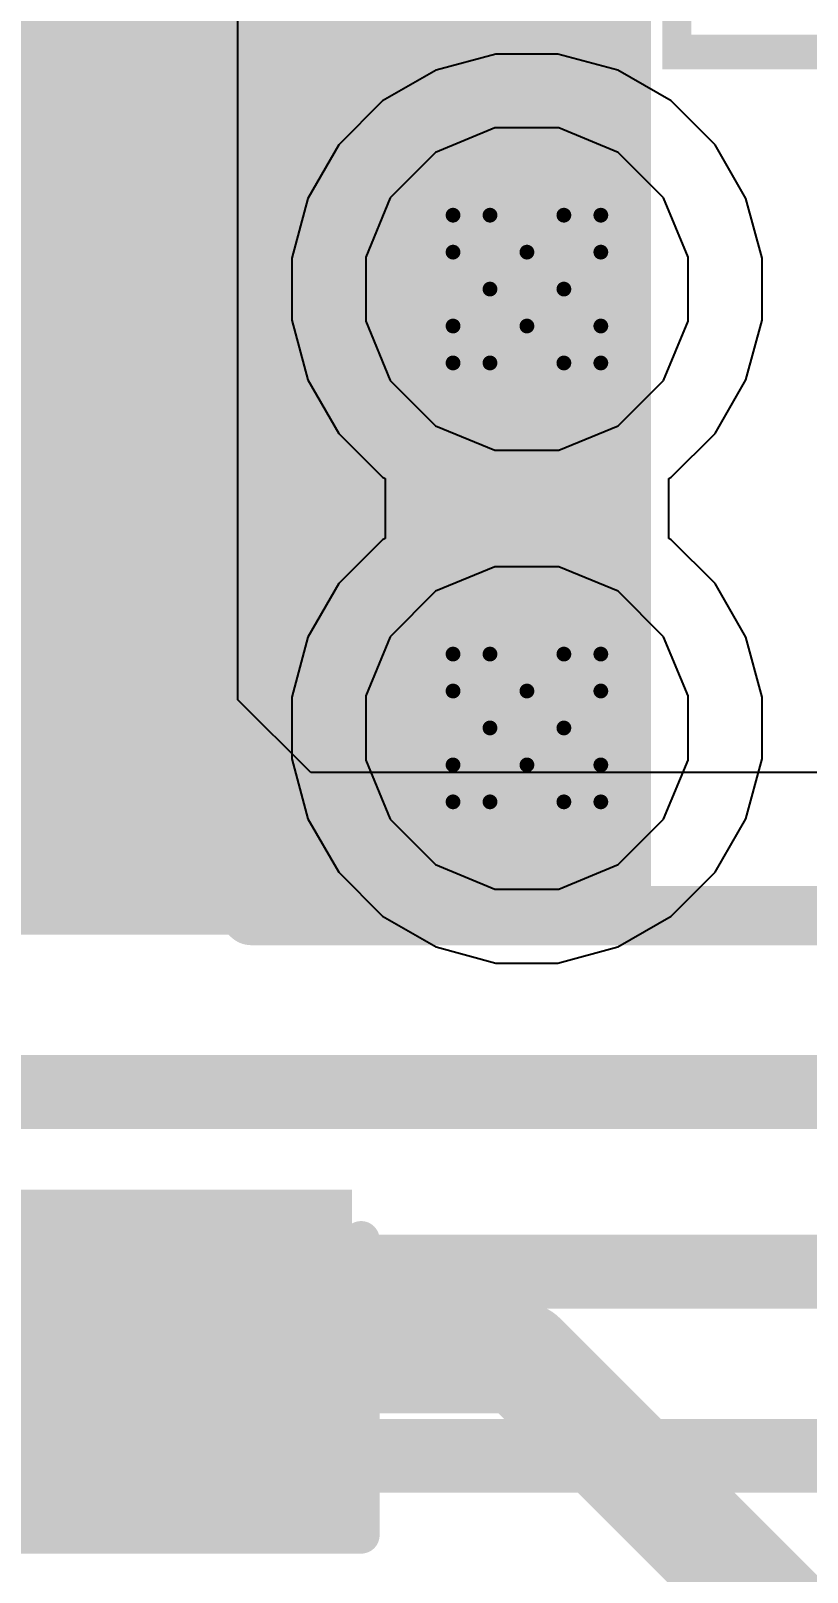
# Model space of a CAD drawing. Header units: inches. Extents: x 0 to 5379, y 0 to 5429.
# Drawn here: x 223.18 to 225.85, y 95.12 to 100.42 of the extents above; entities that cross this region are included whole.
import ezdxf

# ---------------------------------------------------------------- set-up
doc = ezdxf.new("R2010")
doc.units = ezdxf.units.IN
for name, color, linetype in [('Bottom Layer', 5, 'Continuous'), ('Bottom Solder', 6, 'Continuous'), ('Drill Drawing', 1, 'Continuous'), ('GND01', 16, 'Continuous'), ('GND02', 76, 'Continuous'), ('PWR', 156, 'Continuous'), ('SIG 01', 90, 'Continuous'), ('Top Layer', 1, 'Continuous'), ('Top Overlay', 2, 'Continuous'), ('Top Paste', 8, 'Continuous'), ('Top Solder', 216, 'Continuous'), ('Via Holes', 16, 'Continuous')]:
    doc.layers.add(name, color=color, linetype=linetype)
doc.styles.add('Arial', font='', dxfattribs={"height": 0.2})
doc.styles.get('Arial').set_extended_font_data('Arial')

# ---------------------------------------------------------------- blocks, each defined once
blk = doc.blocks.new('SMA_899')
at = {"layer": 'Top Layer'}
blk.add_hatch(color=1, dxfattribs=at).paths.add_polyline_path([(0.75, 0.85), (3.25, 0.85), (3.25, -0.85), (0.75, -0.85)])
at = {"layer": 'Top Paste'}
blk.add_hatch(color=8, dxfattribs=at).paths.add_polyline_path([(0.75, 0.85), (3.25, 0.85), (3.25, -0.85), (0.75, -0.85)])
at = {"layer": 'Top Solder'}
blk.add_hatch(color=216, dxfattribs=at).paths.add_polyline_path([(0.6484, 0.9516), (3.3516, 0.9516), (3.3516, -0.9516), (0.6484, -0.9516)])
at = {"layer": 'Top Overlay'}
for points in [[(2.0612, 1.3577, 0.127, 0.127, 0), (-2.6581, 1.3577, 0.127, 0.127, 0)], [(2.0612, 1.0122, 0.127, 0.127, 0), (2.0612, 1.3577, 0.127, 0.127, 0)]]:
    blk.add_lwpolyline(points, format="xyseb", dxfattribs=at)
for points in [[(2.0295, 1.3577, 0.0635, 0.0635, 1), (2.093, 1.3577, 0.0635, 0.0635, 1)], [(2.0295, 1.3577, 0.0635, 0.0635, 1), (2.093, 1.3577, 0.0635, 0.0635, 1)], [(2.0295, 1.0122, 0.0635, 0.0635, 1), (2.093, 1.0122, 0.0635, 0.0635, 1)]]:
    blk.add_lwpolyline(points, format="xyseb", close=True, dxfattribs=at)
blk = doc.blocks.new('C___0805_1035')
at = {"layer": 'Top Layer'}
for points in [[(-1.524, 0.762), (-0.508, 0.762), (-0.508, -0.762), (-1.524, -0.762)], [(0.508, 0.762), (1.524, 0.762), (1.524, -0.762), (0.508, -0.762)]]:
    blk.add_hatch(color=1, dxfattribs=at).paths.add_polyline_path(points)
at = {"layer": 'Top Paste'}
for points in [[(-1.524, 0.762), (-0.508, 0.762), (-0.508, -0.762), (-1.524, -0.762)], [(0.508, 0.762), (1.524, 0.762), (1.524, -0.762), (0.508, -0.762)]]:
    blk.add_hatch(color=8, dxfattribs=at).paths.add_polyline_path(points)
at = {"layer": 'Top Solder'}
for points in [[(-1.594, 0.832), (-0.438, 0.832), (-0.438, -0.832), (-1.594, -0.832)], [(0.438, 0.832), (1.594, 0.832), (1.594, -0.832), (0.438, -0.832)]]:
    blk.add_hatch(color=216, dxfattribs=at).paths.add_polyline_path(points)
at = {"layer": 'Top Overlay'}
for points in [[(-1.6256, -0.8636, 0.127, 0.127, 0), (-1.6256, 0.8636, 0.127, 0.127, 0)], [(-0.6096, 0.8636, 0.127, 0.127, 0), (-1.6256, 0.8636, 0.127, 0.127, 0)], [(1.6256, 0.8636, 0.127, 0.127, 0), (0.6096, 0.8636, 0.127, 0.127, 0)], [(1.6256, -0.8636, 0.127, 0.127, 0), (1.6256, 0.8636, 0.127, 0.127, 0)], [(-0.6096, -0.8636, 0.127, 0.127, 0), (-1.6256, -0.8636, 0.127, 0.127, 0)], [(1.6256, -0.8636, 0.127, 0.127, 0), (0.6096, -0.8636, 0.127, 0.127, 0)]]:
    blk.add_lwpolyline(points, format="xyseb", dxfattribs=at)
for points in [[(-1.6574, 0.8636, 0.0635, 0.0635, 1), (-1.5938, 0.8636, 0.0635, 0.0635, 1)], [(-1.6574, 0.8636, 0.0635, 0.0635, 1), (-1.5938, 0.8636, 0.0635, 0.0635, 1)], [(-0.6413, 0.8636, 0.0635, 0.0635, 1), (-0.5778, 0.8636, 0.0635, 0.0635, 1)], [(0.5778, 0.8636, 0.0635, 0.0635, 1), (0.6413, 0.8636, 0.0635, 0.0635, 1)], [(1.5938, 0.8636, 0.0635, 0.0635, 1), (1.6574, 0.8636, 0.0635, 0.0635, 1)], [(1.5938, 0.8636, 0.0635, 0.0635, 1), (1.6574, 0.8636, 0.0635, 0.0635, 1)], [(-1.6574, -0.8636, 0.0635, 0.0635, 1), (-1.5938, -0.8636, 0.0635, 0.0635, 1)], [(-1.6574, -0.8636, 0.0635, 0.0635, 1), (-1.5938, -0.8636, 0.0635, 0.0635, 1)], [(-0.6413, -0.8636, 0.0635, 0.0635, 1), (-0.5778, -0.8636, 0.0635, 0.0635, 1)], [(0.5778, -0.8636, 0.0635, 0.0635, 1), (0.6413, -0.8636, 0.0635, 0.0635, 1)], [(1.5938, -0.8636, 0.0635, 0.0635, 1), (1.6574, -0.8636, 0.0635, 0.0635, 1)], [(1.5938, -0.8636, 0.0635, 0.0635, 1), (1.6574, -0.8636, 0.0635, 0.0635, 1)]]:
    blk.add_lwpolyline(points, format="xyseb", close=True, dxfattribs=at)

msp = doc.modelspace()

# ---------------------------------------------------------------- hatches: boundary and pattern name
at = {"layer": 'Bottom Layer'}
h = msp.add_hatch(color=5, dxfattribs=at)
edge = h.paths.add_edge_path()
edge.add_arc((224.883, 99.5273), 0.3, 0, 360)
h = msp.add_hatch(color=5, dxfattribs=at)
edge = h.paths.add_edge_path()
edge.add_arc((224.883, 98.0186), 0.3, 0, 360)
at = {"layer": 'Bottom Solder'}
h = msp.add_hatch(color=6, dxfattribs=at)
edge = h.paths.add_edge_path()
edge.add_arc((224.883, 99.5273), 0.4016, 0, 360)
h = msp.add_hatch(color=6, dxfattribs=at)
edge = h.paths.add_edge_path()
edge.add_arc((224.883, 98.0186), 0.4016, 0, 360)
at = {"layer": 'GND01'}
h = msp.add_hatch(color=16, dxfattribs=at)
edge = h.paths.add_edge_path()
edge.add_arc((224.883, 99.5273), 0.3, 0, 360)
h = msp.add_hatch(color=16, dxfattribs=at)
edge = h.paths.add_edge_path()
edge.add_arc((224.883, 98.0186), 0.3, 0, 360)
at = {"layer": 'GND02'}
h = msp.add_hatch(color=76, dxfattribs=at)
edge = h.paths.add_edge_path()
edge.add_arc((224.883, 99.5273), 0.3, 0, 360)
h = msp.add_hatch(color=76, dxfattribs=at)
edge = h.paths.add_edge_path()
edge.add_arc((224.883, 98.0186), 0.3, 0, 360)
at = {"layer": 'PWR'}
h = msp.add_hatch(color=156, dxfattribs=at)
edge = h.paths.add_edge_path()
edge.add_arc((224.883, 99.5273), 0.3, 0, 360)
h = msp.add_hatch(color=156, dxfattribs=at)
edge = h.paths.add_edge_path()
edge.add_arc((224.883, 98.0186), 0.3, 0, 360)
at = {"layer": 'SIG 01'}
h = msp.add_hatch(color=90, dxfattribs=at)
edge = h.paths.add_edge_path()
edge.add_arc((224.883, 99.5273), 0.3, 0, 360)
h = msp.add_hatch(color=90, dxfattribs=at)
edge = h.paths.add_edge_path()
edge.add_arc((224.883, 98.0186), 0.3, 0, 360)
at = {"layer": 'Top Layer'}
msp.add_hatch(color=1, dxfattribs=at).paths.add_polyline_path([(225.309, 101.231), (222.5901, 101.231), (222.5901, 97.3775), (225.309, 97.3775)])
h = msp.add_hatch(color=1, dxfattribs=at)
edge = h.paths.add_edge_path()
edge.add_arc((224.883, 99.5273), 0.3, 0, 360)
h = msp.add_hatch(color=1, dxfattribs=at)
edge = h.paths.add_edge_path()
edge.add_arc((224.883, 98.0186), 0.3, 0, 360)
at = {"layer": 'Top Solder'}
h = msp.add_hatch(color=216, dxfattribs=at)
edge = h.paths.add_edge_path()
edge.add_arc((224.883, 99.5273), 0.4016, 0, 360)
h = msp.add_hatch(color=216, dxfattribs=at)
edge = h.paths.add_edge_path()
edge.add_arc((224.883, 98.0186), 0.4016, 0, 360)
at = {"layer": 'Via Holes'}
h = msp.add_hatch(color=7, dxfattribs=at)
edge = h.paths.add_edge_path()
edge.add_arc((224.883, 99.5273), 0.15, 0, 360)
h = msp.add_hatch(color=7, dxfattribs=at)
edge = h.paths.add_edge_path()
edge.add_arc((224.883, 98.0186), 0.15, 0, 360)

# ---------------------------------------------------------------- linework, layer by layer
at = {"layer": 'Bottom Layer'}
for p, q in [((224.7766, 100.3353), (224.5711, 100.2803)), ((224.9894, 100.3353), (224.7766, 100.3353)), ((225.1949, 100.2803), (224.9894, 100.3353)), ((224.5711, 100.2803), (224.3869, 100.1739)), ((225.3791, 100.1739), (225.1949, 100.2803)), ((224.3869, 100.1739), (224.2364, 100.0235)), ((225.5295, 100.0235), (225.3791, 100.1739)), ((224.2364, 100.0235), (224.1301, 99.8392)), ((225.6359, 99.8392), (225.5295, 100.0235)), ((224.1301, 99.8392), (224.075, 99.6337)), ((225.691, 99.6337), (225.6359, 99.8392)), ((224.075, 99.6337), (224.075, 99.421)), ((225.691, 99.421), (225.691, 99.6337)), ((224.075, 99.421), (224.1301, 99.2155)), ((225.6359, 99.2155), (225.691, 99.421)), ((224.1301, 99.2155), (224.2364, 99.0312)), ((225.5295, 99.0312), (225.6359, 99.2155)), ((224.2364, 99.0312), (224.3869, 98.8808)), ((225.3791, 98.8808), (225.5295, 99.0312)), ((224.3869, 98.8808), (224.3958, 98.8756)), ((224.3958, 98.8756), (224.3958, 98.6703)), ((225.3702, 98.8756), (225.3791, 98.8808)), ((225.3702, 98.6703), (225.3702, 98.8756)), ((224.3869, 98.6652), (224.2364, 98.5147)), ((224.3958, 98.6703), (224.3869, 98.6652)), ((225.3791, 98.6652), (225.3702, 98.6703)), ((225.5295, 98.5147), (225.3791, 98.6652)), ((224.2364, 98.5147), (224.1301, 98.3305)), ((225.6359, 98.3305), (225.5295, 98.5147)), ((224.1301, 98.3305), (224.075, 98.125)), ((225.691, 98.125), (225.6359, 98.3305)), ((224.075, 98.125), (224.075, 97.9122)), ((225.691, 97.9122), (225.691, 98.125)), ((224.075, 97.9122), (224.1301, 97.7067)), ((225.6359, 97.7067), (225.691, 97.9122)), ((224.1301, 97.7067), (224.2364, 97.5225)), ((225.5295, 97.5225), (225.6359, 97.7067)), ((224.2364, 97.5225), (224.3869, 97.372)), ((225.3791, 97.372), (225.5295, 97.5225)), ((224.3869, 97.372), (224.5711, 97.2657)), ((225.1949, 97.2657), (225.3791, 97.372)), ((224.5711, 97.2657), (224.7766, 97.2106)), ((224.9894, 97.2106), (225.1949, 97.2657)), ((224.7766, 97.2106), (224.9894, 97.2106))]:
    msp.add_line(p, q, dxfattribs=at)
at = {"layer": 'Drill Drawing'}
for points in [[(224.629, 99.6543, 0.0508, 0.0508, 0), (224.629, 99.7813, 0.0508, 0.0508, 0)], [(224.629, 99.7813, 0.0508, 0.0508, 0), (224.756, 99.7813, 0.0508, 0.0508, 0)], [(224.756, 99.7813, 0.0508, 0.0508, 0), (224.883, 99.6543, 0.0508, 0.0508, 0)], [(224.883, 99.6543, 0.0508, 0.0508, 0), (225.01, 99.7813, 0.0508, 0.0508, 0)], [(225.01, 99.7813, 0.0508, 0.0508, 0), (225.137, 99.7813, 0.0508, 0.0508, 0)], [(225.137, 99.6543, 0.0508, 0.0508, 0), (225.137, 99.7813, 0.0508, 0.0508, 0)], [(224.629, 99.6543, 0.0508, 0.0508, 0), (224.756, 99.5273, 0.0508, 0.0508, 0)], [(225.01, 99.5273, 0.0508, 0.0508, 0), (225.137, 99.6543, 0.0508, 0.0508, 0)], [(224.629, 99.4003, 0.0508, 0.0508, 0), (224.756, 99.5273, 0.0508, 0.0508, 0)], [(225.01, 99.5273, 0.0508, 0.0508, 0), (225.137, 99.4003, 0.0508, 0.0508, 0)], [(224.629, 99.2733, 0.0508, 0.0508, 0), (224.629, 99.4003, 0.0508, 0.0508, 0)], [(224.756, 99.2733, 0.0508, 0.0508, 0), (224.883, 99.4003, 0.0508, 0.0508, 0)], [(224.883, 99.4003, 0.0508, 0.0508, 0), (225.01, 99.2733, 0.0508, 0.0508, 0)], [(225.137, 99.2733, 0.0508, 0.0508, 0), (225.137, 99.4003, 0.0508, 0.0508, 0)], [(224.629, 99.2733, 0.0508, 0.0508, 0), (224.756, 99.2733, 0.0508, 0.0508, 0)], [(225.01, 99.2733, 0.0508, 0.0508, 0), (225.137, 99.2733, 0.0508, 0.0508, 0)], [(224.629, 98.1456, 0.0508, 0.0508, 0), (224.629, 98.2726, 0.0508, 0.0508, 0)], [(224.629, 98.2726, 0.0508, 0.0508, 0), (224.756, 98.2726, 0.0508, 0.0508, 0)], [(224.756, 98.2726, 0.0508, 0.0508, 0), (224.883, 98.1456, 0.0508, 0.0508, 0)], [(224.883, 98.1456, 0.0508, 0.0508, 0), (225.01, 98.2726, 0.0508, 0.0508, 0)], [(225.01, 98.2726, 0.0508, 0.0508, 0), (225.137, 98.2726, 0.0508, 0.0508, 0)], [(225.137, 98.1456, 0.0508, 0.0508, 0), (225.137, 98.2726, 0.0508, 0.0508, 0)], [(224.629, 98.1456, 0.0508, 0.0508, 0), (224.756, 98.0186, 0.0508, 0.0508, 0)], [(225.01, 98.0186, 0.0508, 0.0508, 0), (225.137, 98.1456, 0.0508, 0.0508, 0)], [(224.629, 97.8916, 0.0508, 0.0508, 0), (224.756, 98.0186, 0.0508, 0.0508, 0)], [(225.01, 98.0186, 0.0508, 0.0508, 0), (225.137, 97.8916, 0.0508, 0.0508, 0)], [(224.629, 97.7646, 0.0508, 0.0508, 0), (224.629, 97.8916, 0.0508, 0.0508, 0)], [(224.756, 97.7646, 0.0508, 0.0508, 0), (224.883, 97.8916, 0.0508, 0.0508, 0)], [(224.883, 97.8916, 0.0508, 0.0508, 0), (225.01, 97.7646, 0.0508, 0.0508, 0)], [(225.137, 97.7646, 0.0508, 0.0508, 0), (225.137, 97.8916, 0.0508, 0.0508, 0)], [(224.629, 97.7646, 0.0508, 0.0508, 0), (224.756, 97.7646, 0.0508, 0.0508, 0)], [(225.01, 97.7646, 0.0508, 0.0508, 0), (225.137, 97.7646, 0.0508, 0.0508, 0)]]:
    msp.add_lwpolyline(points, format="xyseb", dxfattribs=at)
for points in [[(224.6163, 99.7813, 0.0254, 0.0254, 1), (224.6417, 99.7813, 0.0254, 0.0254, 1)], [(224.6163, 99.7813, 0.0254, 0.0254, 1), (224.6417, 99.7813, 0.0254, 0.0254, 1)], [(224.7433, 99.7813, 0.0254, 0.0254, 1), (224.7687, 99.7813, 0.0254, 0.0254, 1)], [(224.7433, 99.7813, 0.0254, 0.0254, 1), (224.7687, 99.7813, 0.0254, 0.0254, 1)], [(224.9973, 99.7813, 0.0254, 0.0254, 1), (225.0227, 99.7813, 0.0254, 0.0254, 1)], [(224.9973, 99.7813, 0.0254, 0.0254, 1), (225.0227, 99.7813, 0.0254, 0.0254, 1)], [(225.1243, 99.7813, 0.0254, 0.0254, 1), (225.1497, 99.7813, 0.0254, 0.0254, 1)], [(225.1243, 99.7813, 0.0254, 0.0254, 1), (225.1497, 99.7813, 0.0254, 0.0254, 1)], [(224.6163, 99.6543, 0.0254, 0.0254, 1), (224.6417, 99.6543, 0.0254, 0.0254, 1)], [(224.6163, 99.6543, 0.0254, 0.0254, 1), (224.6417, 99.6543, 0.0254, 0.0254, 1)], [(224.8703, 99.6543, 0.0254, 0.0254, 1), (224.8957, 99.6543, 0.0254, 0.0254, 1)], [(224.8703, 99.6543, 0.0254, 0.0254, 1), (224.8957, 99.6543, 0.0254, 0.0254, 1)], [(225.1243, 99.6543, 0.0254, 0.0254, 1), (225.1497, 99.6543, 0.0254, 0.0254, 1)], [(225.1243, 99.6543, 0.0254, 0.0254, 1), (225.1497, 99.6543, 0.0254, 0.0254, 1)], [(224.7433, 99.5273, 0.0254, 0.0254, 1), (224.7687, 99.5273, 0.0254, 0.0254, 1)], [(224.7433, 99.5273, 0.0254, 0.0254, 1), (224.7687, 99.5273, 0.0254, 0.0254, 1)], [(224.9973, 99.5273, 0.0254, 0.0254, 1), (225.0227, 99.5273, 0.0254, 0.0254, 1)], [(224.9973, 99.5273, 0.0254, 0.0254, 1), (225.0227, 99.5273, 0.0254, 0.0254, 1)], [(224.6163, 99.4003, 0.0254, 0.0254, 1), (224.6417, 99.4003, 0.0254, 0.0254, 1)], [(224.6163, 99.4003, 0.0254, 0.0254, 1), (224.6417, 99.4003, 0.0254, 0.0254, 1)], [(224.8703, 99.4003, 0.0254, 0.0254, 1), (224.8957, 99.4003, 0.0254, 0.0254, 1)], [(224.8703, 99.4003, 0.0254, 0.0254, 1), (224.8957, 99.4003, 0.0254, 0.0254, 1)], [(225.1243, 99.4003, 0.0254, 0.0254, 1), (225.1497, 99.4003, 0.0254, 0.0254, 1)], [(225.1243, 99.4003, 0.0254, 0.0254, 1), (225.1497, 99.4003, 0.0254, 0.0254, 1)], [(224.6163, 99.2733, 0.0254, 0.0254, 1), (224.6417, 99.2733, 0.0254, 0.0254, 1)], [(224.6163, 99.2733, 0.0254, 0.0254, 1), (224.6417, 99.2733, 0.0254, 0.0254, 1)], [(224.7433, 99.2733, 0.0254, 0.0254, 1), (224.7687, 99.2733, 0.0254, 0.0254, 1)], [(224.7433, 99.2733, 0.0254, 0.0254, 1), (224.7687, 99.2733, 0.0254, 0.0254, 1)], [(224.9973, 99.2733, 0.0254, 0.0254, 1), (225.0227, 99.2733, 0.0254, 0.0254, 1)], [(224.9973, 99.2733, 0.0254, 0.0254, 1), (225.0227, 99.2733, 0.0254, 0.0254, 1)], [(225.1243, 99.2733, 0.0254, 0.0254, 1), (225.1497, 99.2733, 0.0254, 0.0254, 1)], [(225.1243, 99.2733, 0.0254, 0.0254, 1), (225.1497, 99.2733, 0.0254, 0.0254, 1)], [(224.6163, 98.2726, 0.0254, 0.0254, 1), (224.6417, 98.2726, 0.0254, 0.0254, 1)], [(224.6163, 98.2726, 0.0254, 0.0254, 1), (224.6417, 98.2726, 0.0254, 0.0254, 1)], [(224.7433, 98.2726, 0.0254, 0.0254, 1), (224.7687, 98.2726, 0.0254, 0.0254, 1)], [(224.7433, 98.2726, 0.0254, 0.0254, 1), (224.7687, 98.2726, 0.0254, 0.0254, 1)], [(224.9973, 98.2726, 0.0254, 0.0254, 1), (225.0227, 98.2726, 0.0254, 0.0254, 1)], [(224.9973, 98.2726, 0.0254, 0.0254, 1), (225.0227, 98.2726, 0.0254, 0.0254, 1)], [(225.1243, 98.2726, 0.0254, 0.0254, 1), (225.1497, 98.2726, 0.0254, 0.0254, 1)], [(225.1243, 98.2726, 0.0254, 0.0254, 1), (225.1497, 98.2726, 0.0254, 0.0254, 1)], [(224.6163, 98.1456, 0.0254, 0.0254, 1), (224.6417, 98.1456, 0.0254, 0.0254, 1)], [(224.6163, 98.1456, 0.0254, 0.0254, 1), (224.6417, 98.1456, 0.0254, 0.0254, 1)], [(224.8703, 98.1456, 0.0254, 0.0254, 1), (224.8957, 98.1456, 0.0254, 0.0254, 1)], [(224.8703, 98.1456, 0.0254, 0.0254, 1), (224.8957, 98.1456, 0.0254, 0.0254, 1)], [(225.1243, 98.1456, 0.0254, 0.0254, 1), (225.1497, 98.1456, 0.0254, 0.0254, 1)], [(225.1243, 98.1456, 0.0254, 0.0254, 1), (225.1497, 98.1456, 0.0254, 0.0254, 1)], [(224.7433, 98.0186, 0.0254, 0.0254, 1), (224.7687, 98.0186, 0.0254, 0.0254, 1)], [(224.7433, 98.0186, 0.0254, 0.0254, 1), (224.7687, 98.0186, 0.0254, 0.0254, 1)], [(224.9973, 98.0186, 0.0254, 0.0254, 1), (225.0227, 98.0186, 0.0254, 0.0254, 1)], [(224.9973, 98.0186, 0.0254, 0.0254, 1), (225.0227, 98.0186, 0.0254, 0.0254, 1)], [(224.6163, 97.8916, 0.0254, 0.0254, 1), (224.6417, 97.8916, 0.0254, 0.0254, 1)], [(224.6163, 97.8916, 0.0254, 0.0254, 1), (224.6417, 97.8916, 0.0254, 0.0254, 1)], [(224.8703, 97.8916, 0.0254, 0.0254, 1), (224.8957, 97.8916, 0.0254, 0.0254, 1)], [(224.8703, 97.8916, 0.0254, 0.0254, 1), (224.8957, 97.8916, 0.0254, 0.0254, 1)], [(225.1243, 97.8916, 0.0254, 0.0254, 1), (225.1497, 97.8916, 0.0254, 0.0254, 1)], [(225.1243, 97.8916, 0.0254, 0.0254, 1), (225.1497, 97.8916, 0.0254, 0.0254, 1)], [(224.6163, 97.7646, 0.0254, 0.0254, 1), (224.6417, 97.7646, 0.0254, 0.0254, 1)], [(224.6163, 97.7646, 0.0254, 0.0254, 1), (224.6417, 97.7646, 0.0254, 0.0254, 1)], [(224.7433, 97.7646, 0.0254, 0.0254, 1), (224.7687, 97.7646, 0.0254, 0.0254, 1)], [(224.7433, 97.7646, 0.0254, 0.0254, 1), (224.7687, 97.7646, 0.0254, 0.0254, 1)], [(224.9973, 97.7646, 0.0254, 0.0254, 1), (225.0227, 97.7646, 0.0254, 0.0254, 1)], [(224.9973, 97.7646, 0.0254, 0.0254, 1), (225.0227, 97.7646, 0.0254, 0.0254, 1)], [(225.1243, 97.7646, 0.0254, 0.0254, 1), (225.1497, 97.7646, 0.0254, 0.0254, 1)], [(225.1243, 97.7646, 0.0254, 0.0254, 1), (225.1497, 97.7646, 0.0254, 0.0254, 1)]]:
    msp.add_lwpolyline(points, format="xyseb", close=True, dxfattribs=at)
at = {"layer": 'PWR'}
for p, q in [((224.7728, 100.0813), (224.5692, 99.997)), ((224.9932, 100.0813), (224.7728, 100.0813)), ((225.1968, 99.997), (224.9932, 100.0813)), ((224.5692, 99.997), (224.4133, 99.8412)), ((225.3526, 99.8412), (225.1968, 99.997)), ((224.4133, 99.8412), (224.329, 99.6375)), ((225.437, 99.6375), (225.3526, 99.8412)), ((224.329, 99.6375), (224.329, 99.4171)), ((225.437, 99.4171), (225.437, 99.6375)), ((224.329, 99.4171), (224.4133, 99.2135)), ((225.3526, 99.2135), (225.437, 99.4171)), ((224.4133, 99.2135), (224.5692, 99.0577)), ((225.1968, 99.0577), (225.3526, 99.2135)), ((224.5692, 99.0577), (224.7728, 98.9733)), ((224.9932, 98.9733), (225.1968, 99.0577)), ((224.7728, 98.9733), (224.9932, 98.9733)), ((224.7728, 98.5726), (224.5692, 98.4883)), ((224.9932, 98.5726), (224.7728, 98.5726)), ((225.1968, 98.4883), (224.9932, 98.5726)), ((224.5692, 98.4883), (224.4133, 98.3324)), ((225.3526, 98.3324), (225.1968, 98.4883)), ((224.4133, 98.3324), (224.329, 98.1288)), ((225.437, 98.1288), (225.3526, 98.3324)), ((224.329, 98.1288), (224.329, 97.9084)), ((225.437, 97.9084), (225.437, 98.1288)), ((224.329, 97.9084), (224.4133, 97.7048)), ((225.3526, 97.7048), (225.437, 97.9084)), ((224.4133, 97.7048), (224.5692, 97.5489)), ((225.1968, 97.5489), (225.3526, 97.7048)), ((224.5692, 97.5489), (224.7728, 97.4646)), ((224.9932, 97.4646), (225.1968, 97.5489)), ((224.7728, 97.4646), (224.9932, 97.4646))]:
    msp.add_line(p, q, dxfattribs=at)
at = {"layer": 'SIG 01'}
for p, q in [((223.8897, 98.1155), (223.8897, 105.7158)), ((224.1397, 97.8655), (223.8897, 98.1155)), ((226.3711, 97.8655), (224.1397, 97.8655))]:
    msp.add_line(p, q, dxfattribs=at)
for points in [[(223.3977, 97.9116, 0.2032, 0.2032, 0), (223.3977, 105.9196, 0.2032, 0.2032, 0)], [(223.3977, 97.9116, 0.2032, 0.2032, 0), (223.9359, 97.3734, 0.2032, 0.2032, 0)], [(223.9359, 97.3734, 0.2032, 0.2032, 0), (226.7007, 97.3734, 0.2032, 0.2032, 0)], [(199.7536, 96.767, 0.254, 0.254, 0), (227.0993, 96.767, 0.254, 0.254, 0)], [(197.8225, 96.1495, 0.254, 0.254, 0), (227.4908, 96.1495, 0.254, 0.254, 0)], [(195.9066, 95.5165, 0.254, 0.254, 0), (227.8669, 95.5165, 0.254, 0.254, 0)]]:
    msp.add_lwpolyline(points, format="xyseb", dxfattribs=at)
for points in [[(223.3469, 97.9116, 0.1016, 0.1016, 1), (223.4485, 97.9116, 0.1016, 0.1016, 1)], [(223.3469, 97.9116, 0.1016, 0.1016, 1), (223.4485, 97.9116, 0.1016, 0.1016, 1)], [(223.8851, 97.3734, 0.1016, 0.1016, 1), (223.9867, 97.3734, 0.1016, 0.1016, 1)], [(223.8851, 97.3734, 0.1016, 0.1016, 1), (223.9867, 97.3734, 0.1016, 0.1016, 1)]]:
    msp.add_lwpolyline(points, format="xyseb", close=True, dxfattribs=at)
at = {"layer": 'Top Layer'}
for points in [[(221.5699, 95.8535, 0.381, 0.381, 0), (223.4495, 95.8535, 0.381, 0.381, 0)], [(223.4495, 95.8535, 0.381, 0.381, 0), (224.8635, 95.8535, 0.381, 0.381, 0)], [(224.8635, 95.8535, 0.381, 0.381, 0), (226.7172, 93.9998, 0.381, 0.381, 0)]]:
    msp.add_lwpolyline(points, format="xyseb", dxfattribs=at)
for points in [[(223.3542, 95.8535, 0.1905, 0.1905, 1), (223.5447, 95.8535, 0.1905, 0.1905, 1)], [(223.3542, 95.8535, 0.1905, 0.1905, 1), (223.5447, 95.8535, 0.1905, 0.1905, 1)], [(224.7682, 95.8535, 0.1905, 0.1905, 1), (224.9587, 95.8535, 0.1905, 0.1905, 1)], [(224.7682, 95.8535, 0.1905, 0.1905, 1), (224.9587, 95.8535, 0.1905, 0.1905, 1)]]:
    msp.add_lwpolyline(points, format="xyseb", close=True, dxfattribs=at)

# ---------------------------------------------------------------- block references
at = {"rotation": 270}
for name, p in [('SMA_899', (223.4401, 101.981)), ('C___0805_1035', (223.4495, 96.8695))]:
    msp.add_blockref(name, p, dxfattribs=at)

# ---------------------------------------------------------------- texts
at = {"layer": 'Top Overlay', "style": 'Arial'}
msp.add_text('D36', height=0.9144, rotation=90, dxfattribs=at).set_placement((226.2631, 100.178))

doc.saveas('drawing.dxf')
